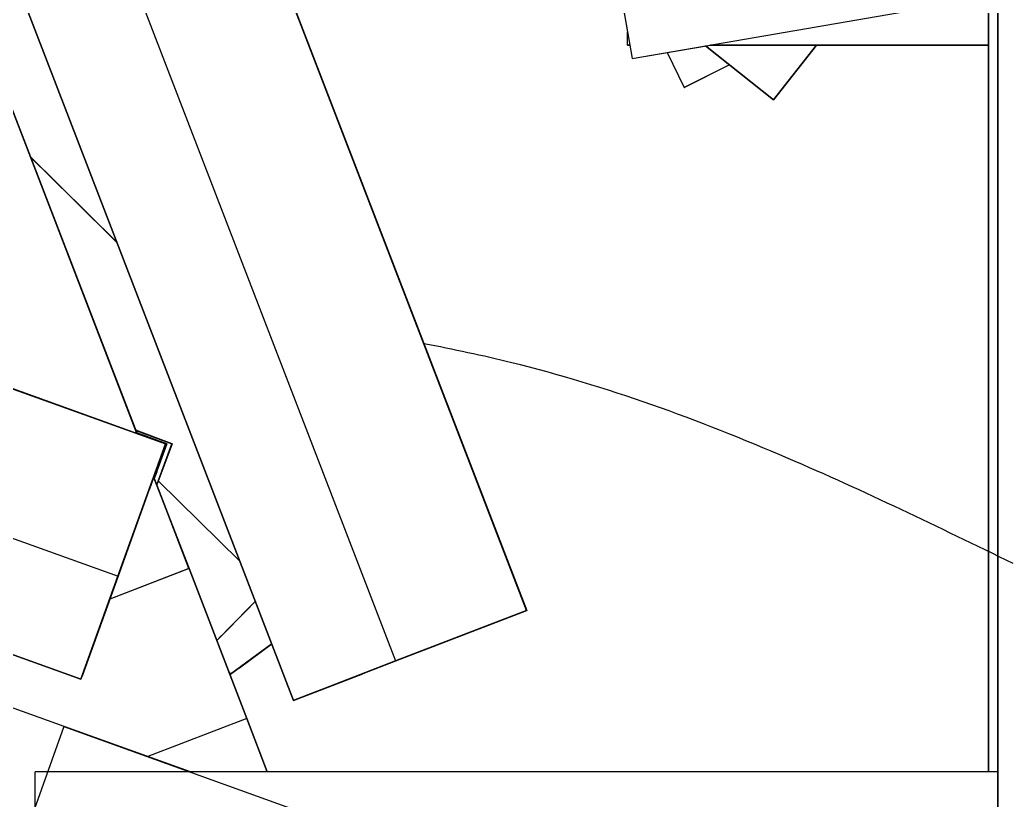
# Model space of a CAD drawing. Extents: x -43 to 90, y 6 to 81.
# Drawn here: x -20.3326 to -19.8374, y 66.2551 to 66.6439 of the extents above; entities that cross this region are included whole.
import ezdxf

# ---------------------------------------------------------------- set-up
doc = ezdxf.new("R2010")
doc.units = 0
doc.header["$LTSCALE"] = 0.1
doc.header["$MEASUREMENT"] = 0
doc.layers.add('cobertura nova', color=4, linetype='CONTINUOUS')
doc.layers.add('visto', color=9, linetype='CONTINUOUS')

msp = doc.modelspace()

# ---------------------------------------------------------------- linework, layer by layer
at = {"layer": 'cobertura nova'}
for p, q in [((-21.80885, 70.83452), (-20.07994, 66.34962)), ((-20.07994, 66.34962), (-21.80885, 70.83452)), ((-21.80884, 70.83453), (-20.07994, 66.34966)), ((-20.07994, 66.34966), (-21.80884, 70.83453)), ((-21.80884, 70.83452), (-20.07995, 66.34967)), ((-21.80884, 70.83452), (-20.07995, 66.34967)), ((-20.07995, 66.34967), (-21.80884, 70.83452)), ((-20.07995, 66.34967), (-21.80884, 70.83452)), ((-21.80884, 70.83452), (-20.07993, 66.34963)), ((-21.80884, 70.83452), (-20.07995, 66.34967)), ((-20.07995, 66.34967), (-21.80884, 70.83452)), ((-21.80884, 70.83452), (-20.07995, 66.34966)), ((-20.07995, 66.34966), (-21.80884, 70.83452)), ((-20.07994, 66.34963), (-21.80884, 70.83452)), ((-20.07994, 66.34962), (-21.80884, 70.83452)), ((-21.80884, 70.83452), (-20.07994, 66.34963)), ((-21.80884, 70.83452), (-20.07994, 66.34962)), ((-21.80883, 70.83453), (-20.07994, 66.34966)), ((-21.80883, 70.83453), (-20.07994, 66.34966)), ((-20.07994, 66.34966), (-21.80883, 70.83453)), ((-21.80883, 70.83453), (-20.07992, 66.34963)), ((-21.80883, 70.83453), (-20.07993, 66.34966)), ((-20.07993, 66.34966), (-21.80883, 70.83453)), ((-20.07992, 66.34963), (-21.80883, 70.83453)), ((-20.07993, 66.34965), (-21.80883, 70.83453)), ((-21.80883, 70.83453), (-20.07993, 66.34965)), ((-21.80883, 70.83453), (-20.07993, 66.34965)), ((-20.07993, 66.34965), (-21.80883, 70.83453)), ((-20.07993, 66.34965), (-21.80883, 70.83453)), ((-21.80882, 70.83454), (-20.07992, 66.34964)), ((-21.80882, 70.83454), (-20.07992, 66.34964)), ((-20.07992, 66.34964), (-21.80882, 70.83454)), ((-20.07992, 66.34964), (-21.80882, 70.83454)), ((-21.80882, 70.83454), (-20.07991, 66.34964)), ((-21.80882, 70.83454), (-20.07991, 66.34964)), ((-20.07991, 66.34964), (-21.80882, 70.83454)), ((-20.07991, 66.34964), (-21.80882, 70.83454)), ((-20.07991, 66.34963), (-21.80882, 70.83454)), ((-21.80882, 70.83454), (-20.07991, 66.34963)), ((-20.07991, 66.34963), (-21.80882, 70.83454)), ((-21.80882, 70.83453), (-20.07992, 66.34963)), ((-21.80882, 70.83453), (-20.07992, 66.34965)), ((-20.07992, 66.34965), (-21.80882, 70.83453)), ((-21.80881, 70.83454), (-20.0799, 66.34963)), ((-21.86735, 70.79168), (-20.14526, 66.32445)), ((-20.1962, 66.30481), (-21.91298, 70.75827)), ((-21.91298, 70.75827), (-20.1962, 66.30481)), ((-21.91298, 70.75827), (-20.1962, 66.30481)), ((-20.1962, 66.30481), (-21.91298, 70.75827)), ((-20.25999, 66.43261), (-27.86125, 69.16728)), ((-20.25999, 66.43261), (-27.86125, 69.16728)), ((-20.25998, 66.43261), (-27.86125, 69.16728)), ((-20.25998, 66.43262), (-27.86125, 69.16728)), ((-27.8612, 69.16727), (-20.25998, 66.43262)), ((-27.8612, 69.16727), (-20.25998, 66.43262)), ((-27.8612, 69.16726), (-20.25999, 66.43261)), ((-27.8612, 69.16726), (-20.25999, 66.43261)), ((-27.8612, 69.16726), (-20.25998, 66.43261)), ((-27.86119, 69.16726), (-20.25999, 66.43261)), ((-27.86119, 69.16725), (-20.25996, 66.4326)), ((-20.25999, 66.43261), (-27.86119, 69.16725)), ((-20.25999, 66.43261), (-27.86119, 69.16725)), ((-27.86119, 69.16725), (-20.25996, 66.4326)), ((-27.86119, 69.16725), (-20.25996, 66.4326)), ((-20.26, 66.43261), (-27.86119, 69.16725)), ((-27.88495, 69.1014), (-20.28366, 66.36673)), ((-27.90337, 69.05001), (-20.30217, 66.31537)), ((-20.30214, 66.31536), (-27.90337, 69.05001)), ((-20.25998, 66.43262), (-27.10201, 68.89413)), ((-20.27425, 66.43778), (-21.1689, 68.75858)), ((-20.27421, 66.43776), (-21.16887, 68.75858)), ((-20.25999, 66.43261), (-26.38998, 68.63797)), ((-25.30239, 68.24671), (-20.25997, 66.43262)), ((-25.30239, 68.24671), (-20.25997, 66.43262)), ((-25.30239, 68.24671), (-20.25997, 66.43262)), ((-20.25997, 66.43262), (-25.30239, 68.24671)), ((-25.30239, 68.2467), (-20.25998, 66.43262)), ((-25.30239, 68.2467), (-20.25998, 66.43262)), ((-20.25998, 66.43262), (-25.30239, 68.2467)), ((-25.30239, 68.2467), (-20.25997, 66.43262)), ((-25.30239, 68.2467), (-20.25997, 66.43262)), ((-20.25997, 66.43262), (-25.30239, 68.2467)), ((-20.25997, 66.43262), (-25.30239, 68.2467)), ((-25.30239, 68.2467), (-20.25997, 66.43262)), ((-20.25997, 66.43262), (-25.30239, 68.2467)), ((-20.25995, 66.43263), (-25.30238, 68.24672)), ((-25.30238, 68.24672), (-20.25995, 66.43263)), ((-25.30238, 68.24672), (-20.25995, 66.43263)), ((-20.25995, 66.43263), (-25.30238, 68.24672)), ((-25.30238, 68.24672), (-20.25995, 66.43263)), ((-25.30238, 68.24672), (-20.25995, 66.43263)), ((-25.30238, 68.24671), (-20.25996, 66.43262)), ((-25.30238, 68.24671), (-20.25996, 66.43262)), ((-20.25996, 66.43262), (-25.30238, 68.24671)), ((-20.25996, 66.43262), (-25.30238, 68.24671)), ((-25.30238, 68.24671), (-20.25996, 66.43263)), ((-25.30238, 68.24671), (-20.25995, 66.43262)), ((-20.25996, 66.43263), (-25.30238, 68.24671)), ((-25.30238, 68.24671), (-20.25996, 66.43263)), ((-20.25996, 66.43263), (-25.30238, 68.24671)), ((-25.03349, 68.01753), (-20.30217, 66.31537)), ((-20.30214, 66.31536), (-23.29263, 67.39123)), ((-20.50536, 67.03739), (-20.27431, 66.43805)), ((-20.27432, 66.43805), (-20.50536, 67.03739)), ((-20.1962, 66.30481), (-20.46689, 67.00699)), ((-20.46689, 67.00699), (-20.1962, 66.30481)), ((-19.84503, 66.93426), (-19.84503, 65.77332)), ((-19.84502, 65.77332), (-19.84502, 66.93426)), ((-19.84503, 65.77332), (-19.84503, 66.85426)), ((-19.84966, 66.80742), (-19.84966, 66.2692)), ((-19.84965, 66.2692), (-19.84965, 66.80742)), ((-19.84964, 66.2692), (-19.84964, 66.80743)), ((-19.84964, 66.7813), (-19.84964, 66.6313)), ((-20.05285, 66.77239), (-20.02964, 66.63776)), ((-20.05285, 66.77239), (-20.02736, 66.62457)), ((-20.02736, 66.62457), (-19.87954, 66.65006)), ((-20.02964, 66.6313), (-20.02964, 66.63776)), ((-20.02964, 66.6313), (-20.02964, 66.63776)), ((-20.02964, 66.6313), (-20.02964, 66.6313)), ((-20.02964, 66.6313), (-20.02964, 66.6313)), ((-20.02964, 66.6313), (-20.02852, 66.6313)), ((-20.02852, 66.6313), (-20.02964, 66.6313)), ((-20.02852, 66.6313), (-20.02736, 66.62457)), ((-20.02734, 66.62457), (-19.98833, 66.6313)), ((-19.99085, 66.63086), (-19.95692, 66.60405)), ((-19.95692, 66.60405), (-19.99085, 66.63086)), ((-19.98835, 66.6313), (-19.84964, 66.6313)), ((-19.84964, 66.6313), (-19.98835, 66.6313)), ((-19.93539, 66.6313), (-19.95692, 66.60405)), ((-19.95692, 66.60405), (-19.93539, 66.6313)), ((-19.93539, 66.6313), (-19.95692, 66.60405)), ((-19.95692, 66.60405), (-19.93539, 66.6313)), ((-19.93537, 66.6313), (-19.9569, 66.60405)), ((-19.9569, 66.60405), (-19.93537, 66.6313)), ((-19.93537, 66.6313), (-19.9569, 66.60405)), ((-19.9569, 66.60405), (-19.93537, 66.6313)), ((-19.84966, 66.6313), (-19.84966, 66.2692)), ((-19.84966, 66.6313), (-19.84966, 66.2692)), ((-19.84966, 66.6313), (-19.84966, 66.2692)), ((-19.84966, 66.6313), (-19.84966, 66.2692)), ((-19.84965, 66.2692), (-19.84965, 66.6313)), ((-19.84965, 66.2692), (-19.84965, 66.6313)), ((-19.84965, 66.2692), (-19.84965, 66.6313)), ((-19.84965, 66.2692), (-19.84965, 66.6313)), ((-19.84964, 66.6313), (-19.84964, 66.6313)), ((-19.84964, 66.6313), (-19.84964, 66.6313)), ((-19.84964, 66.6313), (-19.84964, 66.6313)), ((-20.00996, 66.62757), (-20.00134, 66.61022)), ((-20.02734, 66.62457), (-20.02734, 66.62457)), ((-20.02734, 66.62457), (-20.02734, 66.62457)), ((-19.97887, 66.62139), (-20.00134, 66.61022)), ((-19.97886, 66.62139), (-20.00131, 66.61022)), ((-20.00132, 66.61023), (-20.00131, 66.61022)), ((-19.95691, 66.60404), (-19.95692, 66.60405)), ((-19.95692, 66.60405), (-19.95692, 66.60405)), ((-19.9569, 66.60405), (-19.95691, 66.60406)), ((-19.95691, 66.60404), (-19.95691, 66.60404)), ((-19.9569, 66.60405), (-19.9569, 66.60405)), ((-19.9569, 66.60405), (-19.9569, 66.60405)), ((-20.32739, 66.57572), (-20.28419, 66.53306)), ((-20.32739, 66.57572), (-20.28418, 66.53305)), ((-20.32739, 66.57572), (-20.28419, 66.53305)), ((-20.28419, 66.53305), (-20.32739, 66.57572)), ((-20.32739, 66.57571), (-20.28418, 66.53305)), ((-20.28418, 66.53305), (-20.32739, 66.57571)), ((-20.32738, 66.57571), (-20.28418, 66.53304)), ((-20.28418, 66.53304), (-20.32738, 66.57571)), ((-20.32738, 66.57571), (-20.28418, 66.53304)), ((-20.28418, 66.53304), (-20.32738, 66.57571)), ((-20.32738, 66.5757), (-20.28418, 66.53303)), ((-20.32738, 66.5757), (-20.28418, 66.53304)), ((-20.28418, 66.53303), (-20.32738, 66.5757)), ((-20.28418, 66.53304), (-20.32738, 66.5757)), ((-20.32738, 66.5757), (-20.28418, 66.53304)), ((-20.28418, 66.53304), (-20.32738, 66.5757)), ((-20.32738, 66.57569), (-20.28417, 66.53302)), ((-20.32738, 66.57569), (-20.28417, 66.53302)), ((-20.28417, 66.53302), (-20.32738, 66.57569)), ((-20.28417, 66.53302), (-20.32738, 66.57569)), ((-20.32738, 66.57569), (-20.28418, 66.53303)), ((-20.32738, 66.57569), (-20.28418, 66.53303)), ((-20.28418, 66.53303), (-20.32738, 66.57569)), ((-20.28418, 66.53303), (-20.32738, 66.57569)), ((-20.32737, 66.57568), (-20.28417, 66.53302)), ((-20.32737, 66.57567), (-20.28417, 66.533)), ((-20.32737, 66.57567), (-20.28417, 66.533)), ((-20.28417, 66.533), (-20.32737, 66.57567)), ((-20.32737, 66.57567), (-20.28417, 66.53301)), ((-20.32737, 66.57567), (-20.28417, 66.53301)), ((-20.28417, 66.53301), (-20.32737, 66.57567)), ((-20.28417, 66.53301), (-20.32737, 66.57567)), ((-20.32737, 66.57566), (-20.28416, 66.533)), ((-20.32737, 66.57566), (-20.28416, 66.533)), ((-20.28416, 66.533), (-20.32737, 66.57566)), ((-20.28416, 66.533), (-20.32737, 66.57566)), ((-20.32736, 66.57566), (-20.28416, 66.53299)), ((-20.32736, 66.57566), (-20.28416, 66.53299)), ((-20.28416, 66.53299), (-20.32736, 66.57566)), ((-20.28416, 66.53299), (-20.32736, 66.57566)), ((-20.32736, 66.57565), (-20.28416, 66.53298)), ((-20.28416, 66.53299), (-20.32736, 66.57565)), ((-20.32736, 66.57565), (-20.28416, 66.53299)), ((-20.28416, 66.53298), (-20.32736, 66.57565)), ((-20.27483, 66.43938), (-20.25673, 66.43259)), ((-20.27483, 66.43938), (-20.25673, 66.43259)), ((-20.25673, 66.43259), (-20.27483, 66.43938)), ((-20.25673, 66.43259), (-20.27483, 66.43938)), ((-20.25673, 66.43259), (-20.27483, 66.43938)), ((-20.25672, 66.43259), (-20.27483, 66.43938)), ((-20.27483, 66.43938), (-20.25672, 66.43259)), ((-20.27483, 66.43938), (-20.25672, 66.43259)), ((-20.25672, 66.43259), (-20.27483, 66.43938)), ((-20.27483, 66.43938), (-20.25672, 66.43259)), ((-20.27483, 66.43937), (-20.25675, 66.43259)), ((-20.27483, 66.43937), (-20.25675, 66.43259)), ((-20.25675, 66.43259), (-20.27483, 66.43937)), ((-20.25675, 66.43259), (-20.27483, 66.43937)), ((-20.27483, 66.43937), (-20.25674, 66.43259)), ((-20.27483, 66.43937), (-20.25674, 66.43259)), ((-20.25674, 66.43259), (-20.27483, 66.43937)), ((-20.25674, 66.43259), (-20.27483, 66.43937)), ((-20.27483, 66.43937), (-20.25673, 66.43258)), ((-20.27483, 66.43937), (-20.25674, 66.43259)), ((-20.25674, 66.43259), (-20.27483, 66.43937)), ((-20.27483, 66.43937), (-20.25673, 66.43259)), ((-20.27483, 66.43937), (-20.25673, 66.43259)), ((-20.25673, 66.43259), (-20.27483, 66.43937)), ((-20.25673, 66.43259), (-20.27483, 66.43937)), ((-20.27482, 66.43937), (-20.25675, 66.43259)), ((-20.25675, 66.43259), (-20.27482, 66.43937)), ((-20.27482, 66.43936), (-20.25677, 66.43259)), ((-20.27482, 66.43936), (-20.25677, 66.43259)), ((-20.25677, 66.43259), (-20.27482, 66.43936)), ((-20.25677, 66.43259), (-20.27482, 66.43936)), ((-20.27482, 66.43936), (-20.25676, 66.43259)), ((-20.27482, 66.43936), (-20.25676, 66.43259)), ((-20.25676, 66.43259), (-20.27482, 66.43936)), ((-20.25676, 66.43259), (-20.27482, 66.43936)), ((-20.27482, 66.43936), (-20.25674, 66.43258)), ((-20.27482, 66.43936), (-20.25675, 66.43259)), ((-20.25675, 66.43259), (-20.27482, 66.43936)), ((-20.25675, 66.43258), (-20.27482, 66.43936)), ((-20.25675, 66.43258), (-20.27482, 66.43936)), ((-20.25675, 66.43258), (-20.27482, 66.43936)), ((-20.27482, 66.43936), (-20.25675, 66.43258)), ((-20.27482, 66.43936), (-20.25675, 66.43258)), ((-20.27432, 66.43805), (-20.25933, 66.43262)), ((-20.25934, 66.43262), (-20.27432, 66.43805)), ((-20.27432, 66.43805), (-20.25934, 66.43262)), ((-20.25934, 66.43262), (-20.27432, 66.43805)), ((-20.27432, 66.43804), (-20.25935, 66.43262)), ((-20.25935, 66.43262), (-20.27432, 66.43804)), ((-20.27432, 66.43804), (-20.25934, 66.43262)), ((-20.25934, 66.43262), (-20.27432, 66.43804)), ((-20.25934, 66.43262), (-20.27432, 66.43804)), ((-20.27431, 66.43804), (-20.25937, 66.43262)), ((-20.25937, 66.43262), (-20.27431, 66.43804)), ((-20.27431, 66.43804), (-20.25936, 66.43262)), ((-20.27431, 66.43804), (-20.25936, 66.43262)), ((-20.25936, 66.43262), (-20.27431, 66.43804)), ((-20.25936, 66.43262), (-20.27431, 66.43804)), ((-20.27431, 66.43804), (-20.25936, 66.43262)), ((-20.27431, 66.43804), (-20.25936, 66.43262)), ((-20.25936, 66.43262), (-20.27431, 66.43804)), ((-20.25936, 66.43262), (-20.27431, 66.43804)), ((-20.25935, 66.43261), (-20.27431, 66.43804)), ((-20.27431, 66.43804), (-20.25935, 66.43262)), ((-20.25935, 66.43262), (-20.27431, 66.43804)), ((-20.27431, 66.43804), (-20.25934, 66.43261)), ((-20.25937, 66.43261), (-20.27431, 66.43803)), ((-20.27431, 66.43803), (-20.25939, 66.43262)), ((-20.25939, 66.43262), (-20.27431, 66.43803)), ((-20.27431, 66.43803), (-20.25936, 66.43261)), ((-20.27431, 66.43803), (-20.25938, 66.43262)), ((-20.25938, 66.43262), (-20.27431, 66.43803)), ((-20.27431, 66.43803), (-20.25936, 66.43261)), ((-20.27431, 66.43803), (-20.25938, 66.43262)), ((-20.25938, 66.43262), (-20.27431, 66.43803)), ((-20.27431, 66.43803), (-20.25937, 66.43262)), ((-20.27431, 66.43803), (-20.25937, 66.43262)), ((-20.25937, 66.43262), (-20.27431, 66.43803)), ((-20.25937, 66.43262), (-20.27431, 66.43803)), ((-20.27431, 66.43803), (-20.25936, 66.43261)), ((-20.25937, 66.43261), (-20.27431, 66.43803)), ((-20.25937, 66.43261), (-20.27431, 66.43803)), ((-20.27431, 66.43803), (-20.25937, 66.43261)), ((-20.25937, 66.43261), (-20.27431, 66.43802)), ((-20.28369, 66.36674), (-20.26, 66.43261)), ((-20.25996, 66.4326), (-20.28366, 66.36673)), ((-20.28365, 66.36676), (-20.25995, 66.43263)), ((-20.25996, 66.4326), (-20.27845, 66.38123)), ((-20.27844, 66.38124), (-20.25996, 66.43262)), ((-20.25996, 66.43261), (-20.27844, 66.38124)), ((-20.27843, 66.38126), (-20.25995, 66.43263)), ((-20.25995, 66.43263), (-20.27843, 66.38126)), ((-20.25995, 66.43263), (-20.27178, 66.39974)), ((-20.27169, 66.4), (-20.25996, 66.4326)), ((-20.25995, 66.43262), (-20.26805, 66.41012)), ((-20.26561, 66.41547), (-20.2594, 66.43262)), ((-20.25937, 66.43261), (-20.2656, 66.41543)), ((-20.2656, 66.41543), (-20.25937, 66.43261)), ((-20.25936, 66.43261), (-20.2656, 66.41543)), ((-20.2656, 66.41542), (-20.25936, 66.43261)), ((-20.2656, 66.41543), (-20.25937, 66.43261)), ((-20.25937, 66.43261), (-20.2656, 66.41543)), ((-20.25937, 66.43261), (-20.2656, 66.41543)), ((-20.25936, 66.43261), (-20.26559, 66.41542)), ((-20.26559, 66.41542), (-20.25936, 66.43261)), ((-20.25936, 66.43261), (-20.26559, 66.41542)), ((-20.26559, 66.41542), (-20.25936, 66.43261)), ((-20.25936, 66.43261), (-20.26559, 66.41541)), ((-20.26559, 66.41541), (-20.25935, 66.43261)), ((-20.25935, 66.43261), (-20.26559, 66.41541)), ((-20.26559, 66.41541), (-20.25935, 66.43261)), ((-20.25935, 66.43261), (-20.26559, 66.41541)), ((-20.26559, 66.41541), (-20.25935, 66.43261)), ((-20.25935, 66.43261), (-20.26559, 66.4154)), ((-20.26559, 66.4154), (-20.25935, 66.43261)), ((-20.25934, 66.43261), (-20.26559, 66.4154)), ((-20.26559, 66.4154), (-20.25934, 66.43261)), ((-20.26558, 66.41539), (-20.25933, 66.43262)), ((-20.26558, 66.41539), (-20.25933, 66.43262)), ((-20.26558, 66.4154), (-20.25934, 66.43262)), ((-20.25934, 66.43262), (-20.26558, 66.41539)), ((-20.26558, 66.41539), (-20.25934, 66.43262)), ((-20.25934, 66.43261), (-20.26558, 66.4154)), ((-20.26558, 66.4154), (-20.25934, 66.43261)), ((-20.26439, 66.41229), (-20.25677, 66.43259)), ((-20.25675, 66.43258), (-20.26438, 66.41226)), ((-20.26438, 66.41226), (-20.25675, 66.43258)), ((-20.25675, 66.43258), (-20.26437, 66.41225)), ((-20.26437, 66.41225), (-20.25674, 66.43258)), ((-20.25674, 66.43258), (-20.26437, 66.41225)), ((-20.26437, 66.41225), (-20.25674, 66.43258)), ((-20.25674, 66.43258), (-20.26437, 66.41224)), ((-20.26437, 66.41224), (-20.25674, 66.43258)), ((-20.25674, 66.43258), (-20.26437, 66.41224)), ((-20.26437, 66.41224), (-20.25674, 66.43258)), ((-20.25673, 66.43258), (-20.26437, 66.41224)), ((-20.26437, 66.41223), (-20.25673, 66.43258)), ((-20.26437, 66.41226), (-20.25675, 66.43258)), ((-20.25675, 66.43258), (-20.26437, 66.41226)), ((-20.25672, 66.43259), (-20.26436, 66.41222)), ((-20.26436, 66.41222), (-20.25672, 66.43259)), ((-20.25672, 66.43259), (-20.26436, 66.41222)), ((-20.26436, 66.41222), (-20.25672, 66.43259)), ((-20.26436, 66.41221), (-20.25672, 66.43259)), ((-20.26436, 66.41222), (-20.25672, 66.43259)), ((-20.25673, 66.43258), (-20.26436, 66.41223)), ((-20.26436, 66.41223), (-20.25673, 66.43258)), ((-20.25673, 66.43258), (-20.26436, 66.41223)), ((-20.26436, 66.41223), (-20.25673, 66.43258)), ((-20.25672, 66.43258), (-20.26436, 66.41222)), ((-20.25996, 66.4326), (-20.26, 66.43261)), ((-20.25999, 66.43261), (-20.25999, 66.43261)), ((-20.25999, 66.43261), (-20.25999, 66.43261)), ((-20.25999, 66.43261), (-20.25999, 66.43261)), ((-20.25999, 66.43261), (-20.25999, 66.43261)), ((-20.25999, 66.43261), (-20.25999, 66.43261)), ((-20.25999, 66.43261), (-20.25998, 66.43261)), ((-20.25998, 66.43261), (-20.25999, 66.43261)), ((-20.25999, 66.43261), (-20.25996, 66.4326)), ((-20.25996, 66.4326), (-20.25999, 66.43261)), ((-20.25996, 66.4326), (-20.25999, 66.43261)), ((-20.25996, 66.4326), (-20.25999, 66.43261)), ((-20.25996, 66.4326), (-20.25999, 66.43261)), ((-20.25998, 66.43261), (-20.25998, 66.43262)), ((-20.25998, 66.43262), (-20.25998, 66.43262)), ((-20.25998, 66.43262), (-20.25998, 66.43261)), ((-20.25998, 66.43262), (-20.25998, 66.43262)), ((-20.25998, 66.43262), (-20.25997, 66.43262)), ((-20.25998, 66.43262), (-20.25996, 66.43261)), ((-20.25996, 66.43261), (-20.25998, 66.43262)), ((-20.25998, 66.43262), (-20.25996, 66.43261)), ((-20.25998, 66.43262), (-20.25998, 66.43262)), ((-20.25998, 66.43261), (-20.25996, 66.43261)), ((-20.25997, 66.43262), (-20.25997, 66.43262)), ((-20.25997, 66.43262), (-20.25997, 66.43262)), ((-20.25997, 66.43262), (-20.25997, 66.43262)), ((-20.25997, 66.43262), (-20.25997, 66.43262)), ((-20.25997, 66.43262), (-20.25997, 66.43262)), ((-20.25997, 66.43262), (-20.25997, 66.43262)), ((-20.25997, 66.43262), (-20.25996, 66.43261)), ((-20.25996, 66.43261), (-20.25997, 66.43262)), ((-20.25996, 66.43262), (-20.25997, 66.43262)), ((-20.25997, 66.43262), (-20.25996, 66.43262)), ((-20.25996, 66.43262), (-20.25997, 66.43262)), ((-20.25997, 66.43262), (-20.25995, 66.43262)), ((-20.25996, 66.43262), (-20.25996, 66.43263)), ((-20.25996, 66.43263), (-20.25996, 66.43263)), ((-20.25996, 66.43263), (-20.25996, 66.43263)), ((-20.25996, 66.43263), (-20.25996, 66.43263)), ((-20.25996, 66.43263), (-20.25995, 66.43263)), ((-20.25995, 66.43263), (-20.25996, 66.43263)), ((-20.25996, 66.43263), (-20.25995, 66.43262)), ((-20.25995, 66.43263), (-20.25996, 66.43263)), ((-20.25996, 66.43262), (-20.25996, 66.43262)), ((-20.25996, 66.43262), (-20.25996, 66.43261)), ((-20.25996, 66.43262), (-20.25996, 66.43262)), ((-20.25996, 66.43262), (-20.25996, 66.43262)), ((-20.25995, 66.43262), (-20.25996, 66.43262)), ((-20.25996, 66.43262), (-20.25995, 66.43262)), ((-20.25996, 66.43262), (-20.25995, 66.43262)), ((-20.25995, 66.43262), (-20.25996, 66.43262)), ((-20.25996, 66.43262), (-20.25995, 66.43262)), ((-20.25996, 66.43262), (-20.25995, 66.43262)), ((-20.25996, 66.43261), (-20.25996, 66.4326)), ((-20.25996, 66.4326), (-20.25996, 66.43261)), ((-20.25996, 66.43261), (-20.25996, 66.43261)), ((-20.25996, 66.43261), (-20.25996, 66.43261)), ((-20.25996, 66.43261), (-20.25996, 66.43261)), ((-20.25996, 66.43261), (-20.25996, 66.43261)), ((-20.25996, 66.43261), (-20.25996, 66.43261)), ((-20.25996, 66.4326), (-20.25996, 66.4326)), ((-20.25996, 66.4326), (-20.25996, 66.4326)), ((-20.25996, 66.4326), (-20.25996, 66.4326)), ((-20.25996, 66.4326), (-20.25996, 66.4326)), ((-20.25995, 66.43263), (-20.25995, 66.43263)), ((-20.25995, 66.43263), (-20.25995, 66.43263)), ((-20.25995, 66.43263), (-20.25995, 66.43263)), ((-20.25995, 66.43263), (-20.25995, 66.43262)), ((-20.25995, 66.43263), (-20.25995, 66.43263)), ((-20.25995, 66.43263), (-20.25995, 66.43263)), ((-20.25995, 66.43263), (-20.25995, 66.43263)), ((-20.25995, 66.43263), (-20.25995, 66.43263)), ((-20.25995, 66.43263), (-20.25995, 66.43263)), ((-20.25995, 66.43262), (-20.25995, 66.43262)), ((-20.25995, 66.43262), (-20.25995, 66.43262)), ((-20.25939, 66.43262), (-20.25939, 66.43262)), ((-20.25939, 66.43262), (-20.25939, 66.43262)), ((-20.25939, 66.43262), (-20.25939, 66.43262)), ((-20.25939, 66.43262), (-20.25939, 66.43262)), ((-20.25937, 66.43261), (-20.25939, 66.43262)), ((-20.25938, 66.43262), (-20.25938, 66.43262)), ((-20.25938, 66.43262), (-20.25938, 66.43262)), ((-20.25938, 66.43262), (-20.25938, 66.43262)), ((-20.25938, 66.43262), (-20.25938, 66.43262)), ((-20.25938, 66.43262), (-20.25938, 66.43262)), ((-20.25938, 66.43262), (-20.25938, 66.43262)), ((-20.25936, 66.43261), (-20.25938, 66.43262)), ((-20.25936, 66.43261), (-20.25938, 66.43262)), ((-20.25937, 66.43262), (-20.25937, 66.43262)), ((-20.25937, 66.43262), (-20.25937, 66.43262)), ((-20.25937, 66.43262), (-20.25937, 66.43262)), ((-20.25937, 66.43262), (-20.25937, 66.43262)), ((-20.25937, 66.43262), (-20.25937, 66.43262)), ((-20.25937, 66.43262), (-20.25937, 66.43262)), ((-20.25936, 66.43261), (-20.25937, 66.43262)), ((-20.25936, 66.43261), (-20.25937, 66.43262)), ((-20.25935, 66.43261), (-20.25937, 66.43262)), ((-20.25937, 66.43261), (-20.25937, 66.43261)), ((-20.25937, 66.43261), (-20.25937, 66.43261)), ((-20.25936, 66.43261), (-20.25936, 66.43262)), ((-20.25936, 66.43262), (-20.25936, 66.43262)), ((-20.25936, 66.43262), (-20.25936, 66.43262)), ((-20.25936, 66.43262), (-20.25936, 66.43262)), ((-20.25936, 66.43262), (-20.25936, 66.43262)), ((-20.25936, 66.43262), (-20.25936, 66.43262)), ((-20.25935, 66.43261), (-20.25936, 66.43262)), ((-20.25936, 66.43262), (-20.25935, 66.43261)), ((-20.25935, 66.43261), (-20.25936, 66.43262)), ((-20.25936, 66.43262), (-20.25935, 66.43261)), ((-20.25936, 66.43261), (-20.25936, 66.43261)), ((-20.25936, 66.43261), (-20.25936, 66.43261)), ((-20.25936, 66.43261), (-20.25936, 66.43261)), ((-20.25935, 66.43261), (-20.25936, 66.43261)), ((-20.25935, 66.43262), (-20.25935, 66.43262)), ((-20.25935, 66.43262), (-20.25935, 66.43262)), ((-20.25935, 66.43261), (-20.25935, 66.43262)), ((-20.25935, 66.43262), (-20.25935, 66.43262)), ((-20.25935, 66.43262), (-20.25935, 66.43262)), ((-20.25935, 66.43261), (-20.25935, 66.43262)), ((-20.25934, 66.43261), (-20.25935, 66.43262)), ((-20.25935, 66.43261), (-20.25935, 66.43261)), ((-20.25935, 66.43261), (-20.25935, 66.43261)), ((-20.25935, 66.43261), (-20.25935, 66.43261)), ((-20.25934, 66.43261), (-20.25934, 66.43262)), ((-20.25934, 66.43262), (-20.25934, 66.43262)), ((-20.25934, 66.43262), (-20.25934, 66.43262)), ((-20.25934, 66.43261), (-20.25934, 66.43262)), ((-20.25934, 66.43262), (-20.25934, 66.43262)), ((-20.25934, 66.43262), (-20.25934, 66.43262)), ((-20.25934, 66.43262), (-20.25934, 66.43262)), ((-20.25934, 66.43261), (-20.25934, 66.43261)), ((-20.25677, 66.43259), (-20.25675, 66.43258)), ((-20.25675, 66.43258), (-20.25677, 66.43259)), ((-20.25677, 66.43259), (-20.25677, 66.43259)), ((-20.25677, 66.43259), (-20.25677, 66.43259)), ((-20.25677, 66.43259), (-20.25677, 66.43259)), ((-20.25677, 66.43259), (-20.25677, 66.43259)), ((-20.25677, 66.43259), (-20.25677, 66.43259)), ((-20.25677, 66.43259), (-20.25677, 66.43259)), ((-20.25675, 66.43258), (-20.25676, 66.43259)), ((-20.25674, 66.43258), (-20.25676, 66.43259)), ((-20.25676, 66.43259), (-20.25676, 66.43259)), ((-20.25676, 66.43259), (-20.25676, 66.43259)), ((-20.25676, 66.43259), (-20.25676, 66.43259)), ((-20.25676, 66.43259), (-20.25676, 66.43259)), ((-20.25674, 66.43258), (-20.25675, 66.43259)), ((-20.25674, 66.43258), (-20.25675, 66.43259)), ((-20.25675, 66.43259), (-20.25674, 66.43258)), ((-20.25675, 66.43259), (-20.25674, 66.43258)), ((-20.25675, 66.43259), (-20.25675, 66.43259)), ((-20.25675, 66.43259), (-20.25675, 66.43259)), ((-20.25675, 66.43259), (-20.25675, 66.43259)), ((-20.25675, 66.43259), (-20.25675, 66.43259)), ((-20.25675, 66.43258), (-20.25675, 66.43258)), ((-20.25675, 66.43258), (-20.25675, 66.43258)), ((-20.25674, 66.43258), (-20.25675, 66.43258)), ((-20.25675, 66.43258), (-20.25675, 66.43258)), ((-20.25673, 66.43258), (-20.25674, 66.43259)), ((-20.25673, 66.43258), (-20.25674, 66.43259)), ((-20.25674, 66.43259), (-20.25673, 66.43258)), ((-20.25674, 66.43259), (-20.25674, 66.43259)), ((-20.25674, 66.43259), (-20.25674, 66.43259)), ((-20.25674, 66.43258), (-20.25673, 66.43259)), ((-20.25674, 66.43258), (-20.25674, 66.43258)), ((-20.25673, 66.43259), (-20.25673, 66.43258)), ((-20.25673, 66.43259), (-20.25673, 66.43258)), ((-20.25672, 66.43258), (-20.25673, 66.43259)), ((-20.25673, 66.43259), (-20.25672, 66.43259)), ((-20.25672, 66.43259), (-20.25673, 66.43259)), ((-20.25673, 66.43259), (-20.25673, 66.43259)), ((-20.25673, 66.43259), (-20.25673, 66.43259)), ((-20.25673, 66.43259), (-20.25673, 66.43259)), ((-20.25673, 66.43259), (-20.25673, 66.43259)), ((-20.25673, 66.43259), (-20.25673, 66.43259)), ((-20.25673, 66.43259), (-20.25673, 66.43259)), ((-20.25673, 66.43259), (-20.25672, 66.43259)), ((-20.25673, 66.43258), (-20.25673, 66.43258)), ((-20.25672, 66.43259), (-20.25672, 66.43258)), ((-20.25672, 66.43258), (-20.25672, 66.43259)), ((-20.25672, 66.43259), (-20.25672, 66.43259)), ((-20.25672, 66.43259), (-20.25672, 66.43259)), ((-20.25672, 66.43259), (-20.25672, 66.43259)), ((-20.25672, 66.43259), (-20.25672, 66.43259)), ((-20.25672, 66.43259), (-20.25672, 66.43259)), ((-20.25672, 66.43259), (-20.25672, 66.43259)), ((-20.25672, 66.43259), (-20.25672, 66.43259)), ((-20.25672, 66.43259), (-20.25672, 66.43259)), ((-20.26437, 66.41225), (-20.26034, 66.42299)), ((-20.26436, 66.41222), (-20.25975, 66.42451)), ((-20.27844, 66.38123), (-20.26497, 66.41869)), ((-20.26436, 66.41875), (-20.26558, 66.41539)), ((-20.2483, 66.37046), (-20.26589, 66.41611)), ((-20.24827, 66.37047), (-20.26588, 66.41615)), ((-20.26558, 66.41539), (-20.24826, 66.37047)), ((-20.24827, 66.37047), (-20.26558, 66.41539)), ((-20.26279, 66.41641), (-20.26436, 66.41222)), ((-20.26358, 66.41428), (-20.22292, 66.37413)), ((-20.26913, 66.40711), (-20.27844, 66.38123)), ((-20.27843, 66.38126), (-20.27034, 66.40376)), ((-20.27845, 66.38123), (-20.27845, 66.38123)), ((-20.27845, 66.38123), (-20.27845, 66.38123)), ((-20.27845, 66.38123), (-20.27845, 66.38123)), ((-20.27844, 66.38124), (-20.27844, 66.38124)), ((-20.27844, 66.38124), (-20.27844, 66.38124)), ((-20.27843, 66.38125), (-20.27843, 66.38125)), ((-20.27843, 66.38125), (-20.27843, 66.38125)), ((-20.24827, 66.37047), (-20.28779, 66.35523)), ((-20.2483, 66.37046), (-20.28779, 66.35524)), ((-20.21949, 66.29582), (-20.24827, 66.37047)), ((-20.24827, 66.37047), (-20.24827, 66.37047)), ((-20.24826, 66.37047), (-20.21949, 66.29583)), ((-20.30217, 66.31537), (-20.28369, 66.36674)), ((-20.30214, 66.31536), (-20.28366, 66.36673)), ((-20.28366, 66.36673), (-20.30214, 66.31536)), ((-20.30213, 66.31539), (-20.28365, 66.36676)), ((-20.28365, 66.36675), (-20.30213, 66.31538)), ((-20.30213, 66.31538), (-20.28485, 66.36341)), ((-20.28365, 66.36675), (-20.3016, 66.31687)), ((-20.28365, 66.36676), (-20.29728, 66.32885)), ((-20.29467, 66.33613), (-20.28366, 66.36674)), ((-20.29175, 66.34424), (-20.28365, 66.36675)), ((-20.28366, 66.36674), (-20.28365, 66.36675)), ((-20.28366, 66.36674), (-20.28366, 66.36674)), ((-20.28366, 66.36674), (-20.28366, 66.36674)), ((-20.28366, 66.36674), (-20.28366, 66.36674)), ((-20.28366, 66.36674), (-20.28366, 66.36674)), ((-20.28366, 66.36674), (-20.28366, 66.36674)), ((-20.28366, 66.36674), (-20.28366, 66.36674)), ((-20.28366, 66.36674), (-20.28366, 66.36674)), ((-20.28366, 66.36674), (-20.28366, 66.36674)), ((-20.28366, 66.36674), (-20.28366, 66.36674)), ((-20.28366, 66.36674), (-20.28366, 66.36674)), ((-20.28366, 66.36674), (-20.28366, 66.36674)), ((-20.28366, 66.36673), (-20.28366, 66.36673)), ((-20.28366, 66.36673), (-20.28366, 66.36673)), ((-20.28365, 66.36676), (-20.28365, 66.36677)), ((-20.28365, 66.36675), (-20.28365, 66.36676)), ((-20.28365, 66.36675), (-20.28365, 66.36676)), ((-20.28365, 66.36676), (-20.28365, 66.36676)), ((-20.28365, 66.36676), (-20.28365, 66.36676)), ((-20.28365, 66.36676), (-20.28365, 66.36676)), ((-20.28365, 66.36676), (-20.28365, 66.36675)), ((-20.28365, 66.36675), (-20.28365, 66.36676)), ((-20.28365, 66.36676), (-20.28365, 66.36676)), ((-20.28365, 66.36676), (-20.28365, 66.36676)), ((-20.28365, 66.36676), (-20.28365, 66.36676)), ((-20.28365, 66.36676), (-20.28365, 66.36676)), ((-20.28365, 66.36676), (-20.28365, 66.36676)), ((-20.28365, 66.36676), (-20.28365, 66.36676)), ((-20.28365, 66.36676), (-20.28365, 66.36676)), ((-20.28365, 66.36676), (-20.28365, 66.36676)), ((-20.28365, 66.36676), (-20.28365, 66.36676)), ((-20.28365, 66.36676), (-20.28365, 66.36676)), ((-20.28365, 66.36676), (-20.28365, 66.36676)), ((-20.28365, 66.36676), (-20.28365, 66.36676)), ((-20.28365, 66.36675), (-20.28365, 66.36675)), ((-20.28365, 66.36675), (-20.28365, 66.36675)), ((-20.28365, 66.36675), (-20.28365, 66.36675)), ((-20.28365, 66.36675), (-20.28365, 66.36675)), ((-20.28365, 66.36675), (-20.28365, 66.36675)), ((-20.28365, 66.36675), (-20.28365, 66.36675)), ((-20.28365, 66.36675), (-20.28365, 66.36675)), ((-20.28365, 66.36675), (-20.28365, 66.36675)), ((-20.28365, 66.36675), (-20.28365, 66.36675)), ((-20.28365, 66.36675), (-20.28365, 66.36675)), ((-20.28365, 66.36675), (-20.28365, 66.36675)), ((-20.28365, 66.36675), (-20.28365, 66.36675)), ((-20.28365, 66.36675), (-20.28365, 66.36675)), ((-20.28365, 66.36675), (-20.28365, 66.36675)), ((-20.29175, 66.34424), (-20.28845, 66.35341)), ((-20.21521, 66.35414), (-20.23446, 66.33465)), ((-20.23446, 66.33465), (-20.21521, 66.35414)), ((-20.21521, 66.35414), (-20.23446, 66.33465)), ((-20.23446, 66.33465), (-20.21521, 66.35414)), ((-20.23446, 66.33465), (-20.21521, 66.35413)), ((-20.21521, 66.35413), (-20.23446, 66.33465)), ((-20.23446, 66.33465), (-20.21521, 66.35413)), ((-20.21521, 66.35413), (-20.23446, 66.33465)), ((-20.23446, 66.33464), (-20.21521, 66.35413)), ((-20.21521, 66.35413), (-20.23445, 66.33464)), ((-20.23445, 66.33464), (-20.21521, 66.35413)), ((-20.21521, 66.35413), (-20.23445, 66.33464)), ((-20.23445, 66.33464), (-20.21521, 66.35413)), ((-20.21521, 66.35413), (-20.23445, 66.33464)), ((-20.21521, 66.35413), (-20.23445, 66.33464)), ((-20.21521, 66.35413), (-20.23445, 66.33464)), ((-20.23445, 66.33464), (-20.21521, 66.35413)), ((-20.21521, 66.35413), (-20.23445, 66.33464)), ((-20.23445, 66.33463), (-20.21521, 66.35412)), ((-20.21521, 66.35412), (-20.23445, 66.33463)), ((-20.23445, 66.33463), (-20.21521, 66.35412)), ((-20.21521, 66.35412), (-20.23445, 66.33463)), ((-20.23445, 66.33463), (-20.21521, 66.35412)), ((-20.21521, 66.35412), (-20.23445, 66.33463)), ((-20.23445, 66.33464), (-20.21521, 66.35412)), ((-20.23445, 66.33464), (-20.21521, 66.35412)), ((-20.21521, 66.35412), (-20.23445, 66.33464)), ((-20.23445, 66.33464), (-20.21521, 66.35412)), ((-20.21521, 66.35412), (-20.23445, 66.33464)), ((-20.23445, 66.33464), (-20.21521, 66.35412)), ((-20.21521, 66.35412), (-20.23445, 66.33463)), ((-20.23445, 66.33463), (-20.21521, 66.35412)), ((-20.21521, 66.35412), (-20.23445, 66.33463)), ((-20.21521, 66.35412), (-20.23445, 66.33463)), ((-20.23445, 66.33463), (-20.21521, 66.35412)), ((-20.23445, 66.33463), (-20.21521, 66.35412)), ((-20.21521, 66.35412), (-20.23445, 66.33463)), ((-20.23445, 66.33463), (-20.21521, 66.35411)), ((-20.23445, 66.33464), (-20.21565, 66.35368)), ((-20.21521, 66.35413), (-20.22872, 66.34045)), ((-20.30214, 66.31537), (-20.28866, 66.35283)), ((-20.23446, 66.33465), (-20.22067, 66.34861)), ((-20.23445, 66.33464), (-20.21763, 66.35168)), ((-20.21788, 66.35142), (-20.23445, 66.33464)), ((-20.14528, 66.3245), (-20.07996, 66.34968)), ((-20.07994, 66.34962), (-20.14526, 66.32445)), ((-20.13087, 66.32999), (-20.07993, 66.34963)), ((-20.07993, 66.34963), (-20.13087, 66.32999)), ((-20.13087, 66.32999), (-20.07992, 66.34963)), ((-20.07992, 66.34963), (-20.13086, 66.32999)), ((-20.13085, 66.32999), (-20.07991, 66.34963)), ((-20.07991, 66.34963), (-20.13085, 66.32999)), ((-20.07994, 66.34962), (-20.12707, 66.33145)), ((-20.07991, 66.34963), (-20.11806, 66.33493)), ((-20.11446, 66.33632), (-20.07993, 66.34963)), ((-20.07993, 66.34963), (-20.10828, 66.3387)), ((-20.07996, 66.34968), (-20.07996, 66.34968)), ((-20.07996, 66.34968), (-20.07996, 66.34967)), ((-20.07996, 66.34967), (-20.07996, 66.34967)), ((-20.07996, 66.34967), (-20.07995, 66.34967)), ((-20.07995, 66.34967), (-20.07994, 66.34963)), ((-20.07994, 66.34963), (-20.07995, 66.34967)), ((-20.07995, 66.34967), (-20.07993, 66.34963)), ((-20.07995, 66.34967), (-20.07995, 66.34967)), ((-20.07995, 66.34967), (-20.07995, 66.34967)), ((-20.07995, 66.34967), (-20.07995, 66.34967)), ((-20.07995, 66.34967), (-20.07995, 66.34967)), ((-20.07995, 66.34967), (-20.07995, 66.34967)), ((-20.07995, 66.34966), (-20.07993, 66.34963)), ((-20.07995, 66.34966), (-20.07995, 66.34966)), ((-20.07995, 66.34966), (-20.07994, 66.34966)), ((-20.07994, 66.34966), (-20.07995, 66.34966)), ((-20.07993, 66.34963), (-20.07994, 66.34966)), ((-20.07994, 66.34966), (-20.07993, 66.34963)), ((-20.07994, 66.34966), (-20.07994, 66.34966)), ((-20.07994, 66.34966), (-20.07994, 66.34966)), ((-20.07994, 66.34966), (-20.07994, 66.34966)), ((-20.07994, 66.34966), (-20.07993, 66.34966)), ((-20.07993, 66.34966), (-20.07994, 66.34966)), ((-20.07994, 66.34963), (-20.07994, 66.34963)), ((-20.07994, 66.34963), (-20.07994, 66.34963)), ((-20.07994, 66.34963), (-20.07994, 66.34963)), ((-20.07994, 66.34963), (-20.07994, 66.34963)), ((-20.07994, 66.34963), (-20.07994, 66.34962)), ((-20.07992, 66.34963), (-20.07993, 66.34966)), ((-20.07992, 66.34963), (-20.07993, 66.34965)), ((-20.07993, 66.34965), (-20.07992, 66.34963)), ((-20.07993, 66.34965), (-20.07993, 66.34965)), ((-20.07993, 66.34965), (-20.07993, 66.34965)), ((-20.07993, 66.34963), (-20.07993, 66.34963)), ((-20.07993, 66.34963), (-20.07993, 66.34963)), ((-20.07993, 66.34963), (-20.07993, 66.34963)), ((-20.07993, 66.34963), (-20.07993, 66.34963)), ((-20.07992, 66.34963), (-20.07993, 66.34963)), ((-20.07992, 66.34963), (-20.07992, 66.34965)), ((-20.07992, 66.34965), (-20.07992, 66.34965)), ((-20.07992, 66.34965), (-20.07992, 66.34965)), ((-20.07992, 66.34965), (-20.07992, 66.34965)), ((-20.07991, 66.34963), (-20.07992, 66.34964)), ((-20.07992, 66.34964), (-20.07991, 66.34963)), ((-20.07992, 66.34964), (-20.07992, 66.34964)), ((-20.07992, 66.34964), (-20.07992, 66.34964)), ((-20.07992, 66.34964), (-20.07992, 66.34964)), ((-20.07992, 66.34964), (-20.07991, 66.34964)), ((-20.07992, 66.34963), (-20.07992, 66.34963)), ((-20.07992, 66.34963), (-20.07992, 66.34963)), ((-20.07992, 66.34963), (-20.07992, 66.34963)), ((-20.07992, 66.34963), (-20.07992, 66.34963)), ((-20.07992, 66.34963), (-20.07992, 66.34963)), ((-20.07992, 66.34963), (-20.07992, 66.34963)), ((-20.07991, 66.34964), (-20.07991, 66.34963)), ((-20.07991, 66.34963), (-20.07991, 66.34964)), ((-20.07991, 66.34964), (-20.07991, 66.34964)), ((-20.07991, 66.34964), (-20.07991, 66.34964)), ((-20.07991, 66.34963), (-20.07991, 66.34964)), ((-20.07991, 66.34964), (-20.07991, 66.34963)), ((-20.07991, 66.34963), (-20.07991, 66.34963)), ((-20.07991, 66.34963), (-20.07991, 66.34963)), ((-20.07991, 66.34963), (-20.07991, 66.34963)), ((-20.07991, 66.34963), (-20.07991, 66.34963)), ((-20.07991, 66.34963), (-20.07991, 66.34963)), ((-20.07991, 66.34963), (-20.07991, 66.34963)), ((-20.07991, 66.34963), (-20.07991, 66.34963)), ((-20.07991, 66.34963), (-20.0799, 66.34963)), ((-20.07991, 66.34963), (-20.0799, 66.34963)), ((-20.07991, 66.34963), (-20.07991, 66.34963)), ((-20.23445, 66.33464), (-20.22439, 66.34483)), ((-20.14522, 66.32445), (-20.08948, 66.34594)), ((-20.29405, 66.33787), (-20.30214, 66.31536)), ((-20.23446, 66.33464), (-20.23199, 66.33714)), ((-20.22757, 66.31789), (-20.20706, 66.33297)), ((-20.20706, 66.33297), (-20.22757, 66.31789)), ((-20.22757, 66.31788), (-20.20705, 66.33297)), ((-20.20705, 66.33297), (-20.22756, 66.31789)), ((-20.20705, 66.33297), (-20.22756, 66.31789)), ((-20.20705, 66.33297), (-20.22756, 66.31789)), ((-20.22756, 66.31789), (-20.20705, 66.33297)), ((-20.20705, 66.33297), (-20.22756, 66.31789)), ((-20.22756, 66.31789), (-20.20705, 66.33297)), ((-20.20705, 66.33297), (-20.22756, 66.31789)), ((-20.22756, 66.31789), (-20.20705, 66.33297)), ((-20.20705, 66.33297), (-20.22756, 66.31788)), ((-20.22756, 66.31789), (-20.20705, 66.33297)), ((-20.20705, 66.33297), (-20.22756, 66.31789)), ((-20.22756, 66.31789), (-20.20705, 66.33297)), ((-20.22756, 66.31789), (-20.20705, 66.33297)), ((-20.20705, 66.33297), (-20.22756, 66.31789)), ((-20.20705, 66.33297), (-20.22755, 66.31789)), ((-20.22755, 66.31789), (-20.20705, 66.33297)), ((-20.20705, 66.33297), (-20.22755, 66.31789)), ((-20.22755, 66.31789), (-20.20705, 66.33297)), ((-20.22755, 66.31789), (-20.20705, 66.33297)), ((-20.22755, 66.31789), (-20.20705, 66.33296)), ((-20.22755, 66.31789), (-20.20705, 66.33296)), ((-20.20705, 66.33296), (-20.22755, 66.31789)), ((-20.22755, 66.31789), (-20.20705, 66.33296)), ((-20.20705, 66.33296), (-20.22755, 66.31789)), ((-20.22755, 66.31789), (-20.20705, 66.33296)), ((-20.20705, 66.33296), (-20.22755, 66.31789)), ((-20.20705, 66.33296), (-20.22754, 66.31789)), ((-20.22754, 66.31789), (-20.20705, 66.33296)), ((-20.20705, 66.33296), (-20.22754, 66.31789)), ((-20.20705, 66.33296), (-20.22754, 66.31789)), ((-20.22754, 66.31789), (-20.20705, 66.33296)), ((-20.20705, 66.33296), (-20.22754, 66.31789)), ((-20.22754, 66.31789), (-20.20705, 66.33296)), ((-20.20705, 66.33296), (-20.22754, 66.31789)), ((-20.22754, 66.31789), (-20.20705, 66.33296)), ((-20.20705, 66.33296), (-20.22754, 66.31789)), ((-20.22754, 66.31789), (-20.20705, 66.33296)), ((-20.20705, 66.33296), (-20.22754, 66.31789)), ((-20.20705, 66.33296), (-20.22754, 66.31789)), ((-20.22754, 66.31789), (-20.20705, 66.33296)), ((-20.22754, 66.31789), (-20.20705, 66.33296)), ((-20.22753, 66.31789), (-20.20705, 66.33296)), ((-20.20705, 66.33296), (-20.22753, 66.31789)), ((-20.22753, 66.31789), (-20.20705, 66.33296)), ((-20.20705, 66.33296), (-20.22753, 66.31789)), ((-20.22315, 66.32112), (-20.20705, 66.33296)), ((-20.20975, 66.33098), (-20.20705, 66.33296)), ((-20.13088, 66.32999), (-20.13088, 66.32999)), ((-20.13087, 66.32999), (-20.13087, 66.32999)), ((-20.13087, 66.32999), (-20.13087, 66.32999)), ((-20.13087, 66.32999), (-20.13087, 66.32999)), ((-20.13087, 66.32999), (-20.13087, 66.32999)), ((-20.13087, 66.32999), (-20.13087, 66.32999)), ((-20.13086, 66.32999), (-20.13086, 66.32999)), ((-20.13086, 66.32999), (-20.13086, 66.32999)), ((-20.13085, 66.32999), (-20.13085, 66.32999)), ((-20.13085, 66.32999), (-20.13085, 66.32999)), ((-20.13085, 66.32999), (-20.13085, 66.32999)), ((-20.13085, 66.32999), (-20.13085, 66.32999)), ((-20.19622, 66.30486), (-20.14528, 66.3245)), ((-20.14526, 66.32445), (-20.1962, 66.30481)), ((-20.19619, 66.30481), (-20.14525, 66.32445)), ((-20.14524, 66.32445), (-20.19619, 66.30481)), ((-20.19618, 66.30481), (-20.14524, 66.32445)), ((-20.14524, 66.32445), (-20.19618, 66.30481)), ((-20.19618, 66.30481), (-20.14523, 66.32445)), ((-20.19617, 66.30481), (-20.14523, 66.32445)), ((-20.14522, 66.32445), (-20.19617, 66.30481)), ((-20.19616, 66.30482), (-20.14522, 66.32445)), ((-20.14522, 66.32445), (-20.19616, 66.30482)), ((-20.14522, 66.32445), (-20.19616, 66.30482)), ((-20.14523, 66.32445), (-20.18965, 66.30733)), ((-20.14526, 66.32445), (-20.17721, 66.31213)), ((-20.14524, 66.32445), (-20.1772, 66.31213)), ((-20.14525, 66.32445), (-20.14525, 66.32445)), ((-20.14525, 66.32445), (-20.14525, 66.32445)), ((-20.14525, 66.32445), (-20.14524, 66.32445)), ((-20.14524, 66.32445), (-20.14524, 66.32445)), ((-20.14524, 66.32445), (-20.14524, 66.32445)), ((-20.14524, 66.32445), (-20.14524, 66.32445)), ((-20.14524, 66.32445), (-20.14524, 66.32445)), ((-20.14524, 66.32445), (-20.14524, 66.32445)), ((-20.14524, 66.32445), (-20.14524, 66.32445)), ((-20.14524, 66.32445), (-20.14524, 66.32445)), ((-20.14524, 66.32445), (-20.14524, 66.32445)), ((-20.14524, 66.32445), (-20.14524, 66.32445)), ((-20.14524, 66.32445), (-20.14524, 66.32445)), ((-20.14524, 66.32445), (-20.14524, 66.32445)), ((-20.14524, 66.32445), (-20.14524, 66.32445)), ((-20.14524, 66.32445), (-20.14524, 66.32445)), ((-20.14523, 66.32446), (-20.14523, 66.32445)), ((-20.14523, 66.32445), (-20.14523, 66.32446)), ((-20.14523, 66.32445), (-20.14523, 66.32446)), ((-20.14522, 66.32445), (-20.14523, 66.32446)), ((-20.14522, 66.32446), (-20.14523, 66.32446)), ((-20.14523, 66.32445), (-20.14523, 66.32445)), ((-20.14523, 66.32445), (-20.14523, 66.32445)), ((-20.14523, 66.32445), (-20.14523, 66.32445)), ((-20.14523, 66.32445), (-20.14523, 66.32445)), ((-20.14523, 66.32445), (-20.14523, 66.32445)), ((-20.14523, 66.32445), (-20.14523, 66.32445)), ((-20.14523, 66.32445), (-20.14523, 66.32445)), ((-20.14523, 66.32445), (-20.14523, 66.32445)), ((-20.14523, 66.32445), (-20.14522, 66.32445)), ((-20.14522, 66.32446), (-20.14522, 66.32445)), ((-20.14522, 66.32446), (-20.14522, 66.32446)), ((-20.14522, 66.32445), (-20.14522, 66.32446)), ((-20.14522, 66.32446), (-20.14522, 66.32446)), ((-20.14522, 66.32446), (-20.14522, 66.32446)), ((-20.14522, 66.32446), (-20.14522, 66.32446)), ((-20.14522, 66.32445), (-20.14522, 66.32446)), ((-20.14522, 66.32446), (-20.14522, 66.32446)), ((-20.14522, 66.32446), (-20.14522, 66.32446)), ((-20.14522, 66.32445), (-20.14522, 66.32445)), ((-20.14522, 66.32445), (-20.14522, 66.32445)), ((-20.14522, 66.32445), (-20.14522, 66.32445)), ((-20.31059, 66.29187), (-20.38587, 66.31895)), ((-20.22847, 66.31911), (-20.22757, 66.31789)), ((-20.22757, 66.31789), (-20.22846, 66.31911)), ((-20.30217, 66.31537), (-20.30217, 66.31537)), ((-20.30217, 66.31537), (-20.30217, 66.31537)), ((-20.30217, 66.31537), (-20.30214, 66.31536)), ((-20.30217, 66.31537), (-20.30214, 66.31536)), ((-20.30214, 66.31537), (-20.30214, 66.31537)), ((-20.30214, 66.31537), (-20.30214, 66.31537)), ((-20.30214, 66.31537), (-20.30214, 66.31537)), ((-20.30214, 66.31536), (-20.30214, 66.31536)), ((-20.30214, 66.31536), (-20.30214, 66.31536)), ((-20.30214, 66.31536), (-20.30214, 66.31536)), ((-20.30214, 66.31536), (-20.30214, 66.31536)), ((-20.30213, 66.31539), (-20.30213, 66.31539)), ((-20.30213, 66.31539), (-20.30213, 66.31539)), ((-20.30213, 66.31538), (-20.30213, 66.31538)), ((-20.30213, 66.31538), (-20.30213, 66.31538)), ((-20.22757, 66.31789), (-20.22757, 66.31789)), ((-20.22757, 66.31789), (-20.22757, 66.31789)), ((-20.22757, 66.31789), (-20.22757, 66.31789)), ((-20.22756, 66.31788), (-20.22757, 66.31788)), ((-20.22756, 66.31789), (-20.22756, 66.31789)), ((-20.22756, 66.31789), (-20.22756, 66.31789)), ((-20.22756, 66.31789), (-20.22756, 66.31789)), ((-20.22756, 66.31789), (-20.22756, 66.31789)), ((-20.22756, 66.31789), (-20.22756, 66.31789)), ((-20.22756, 66.31789), (-20.22756, 66.31789)), ((-20.22756, 66.31789), (-20.22756, 66.31789)), ((-20.22756, 66.31789), (-20.22756, 66.31789)), ((-20.22756, 66.31789), (-20.22756, 66.31789)), ((-20.22756, 66.31789), (-20.22756, 66.31789)), ((-20.22756, 66.31789), (-20.22756, 66.31789)), ((-20.22756, 66.31789), (-20.22756, 66.31789)), ((-20.22756, 66.31789), (-20.22756, 66.31789)), ((-20.22756, 66.31789), (-20.22756, 66.31789)), ((-20.22756, 66.31789), (-20.22756, 66.31789)), ((-20.22756, 66.31789), (-20.22756, 66.31789)), ((-20.22756, 66.31789), (-20.22755, 66.31789)), ((-20.22756, 66.31789), (-20.22756, 66.31789)), ((-20.22755, 66.31789), (-20.22755, 66.31789)), ((-20.22755, 66.31789), (-20.22755, 66.31789)), ((-20.22755, 66.31789), (-20.22755, 66.31789)), ((-20.22755, 66.31789), (-20.22755, 66.31789)), ((-20.22755, 66.31789), (-20.22755, 66.31789)), ((-20.22755, 66.31789), (-20.22755, 66.31789)), ((-20.22755, 66.31789), (-20.22755, 66.31789)), ((-20.22755, 66.31789), (-20.22755, 66.31789)), ((-20.22754, 66.31789), (-20.22755, 66.31789)), ((-20.22755, 66.31789), (-20.22755, 66.31789)), ((-20.22755, 66.31789), (-20.22755, 66.31789)), ((-20.22755, 66.31789), (-20.22755, 66.31789)), ((-20.22755, 66.31789), (-20.22755, 66.31789)), ((-20.22755, 66.31789), (-20.22755, 66.31789)), ((-20.22755, 66.31789), (-20.22755, 66.31789)), ((-20.22754, 66.31789), (-20.22754, 66.31789)), ((-20.22754, 66.31789), (-20.22754, 66.31789)), ((-20.22754, 66.31789), (-20.22754, 66.31789)), ((-20.22754, 66.31789), (-20.22754, 66.31789)), ((-20.22754, 66.31789), (-20.22754, 66.31789)), ((-20.22754, 66.31789), (-20.22754, 66.31789)), ((-20.22754, 66.31789), (-20.22754, 66.31789)), ((-20.22754, 66.31789), (-20.22754, 66.31789)), ((-20.22753, 66.31789), (-20.22754, 66.31789)), ((-20.22754, 66.31789), (-20.22754, 66.31789)), ((-20.22754, 66.31789), (-20.22754, 66.31789)), ((-20.22754, 66.31789), (-20.22754, 66.31789)), ((-20.22754, 66.31789), (-20.22754, 66.31789)), ((-20.22754, 66.31789), (-20.22754, 66.31789)), ((-20.22754, 66.31789), (-20.22754, 66.31789)), ((-20.22754, 66.31789), (-20.22754, 66.31789)), ((-20.22753, 66.31789), (-20.22753, 66.3179)), ((-20.22753, 66.31789), (-20.22753, 66.31789)), ((-20.19619, 66.30481), (-20.16165, 66.31812)), ((-20.19618, 66.30481), (-20.16422, 66.31713)), ((-20.19617, 66.30481), (-20.16422, 66.31713)), ((-20.19622, 66.30486), (-20.19622, 66.30486)), ((-20.19622, 66.30486), (-20.19622, 66.30486)), ((-20.1962, 66.30481), (-20.1962, 66.30481)), ((-20.1962, 66.30481), (-20.1962, 66.30481)), ((-20.19619, 66.30481), (-20.19619, 66.30481)), ((-20.19619, 66.30481), (-20.19619, 66.30481)), ((-20.19619, 66.30481), (-20.19619, 66.30481)), ((-20.19619, 66.30481), (-20.19619, 66.30481)), ((-20.19619, 66.30481), (-20.19619, 66.30481)), ((-20.19619, 66.30481), (-20.19619, 66.30481)), ((-20.19619, 66.30481), (-20.19619, 66.30481)), ((-20.19619, 66.30481), (-20.19619, 66.30481)), ((-20.19619, 66.30481), (-20.19619, 66.30481)), ((-20.19618, 66.30481), (-20.19618, 66.30481)), ((-20.19618, 66.30481), (-20.19618, 66.30481)), ((-20.19618, 66.30481), (-20.19618, 66.30481)), ((-20.19618, 66.30481), (-20.19618, 66.30481)), ((-20.19618, 66.30481), (-20.19618, 66.30481)), ((-20.19618, 66.30481), (-20.19618, 66.30481)), ((-20.19618, 66.30481), (-20.19618, 66.30481)), ((-20.19618, 66.30481), (-20.19618, 66.30481)), ((-20.19617, 66.30481), (-20.19617, 66.30481)), ((-20.19617, 66.30481), (-20.19617, 66.30481)), ((-20.19617, 66.30481), (-20.19617, 66.30481)), ((-20.19617, 66.30481), (-20.19617, 66.30481)), ((-20.19617, 66.30481), (-20.19617, 66.30481)), ((-20.19617, 66.30481), (-20.19617, 66.30481)), ((-20.19617, 66.30481), (-20.19617, 66.30481)), ((-20.19616, 66.30482), (-20.19616, 66.30482)), ((-20.19616, 66.30482), (-20.19616, 66.30482)), ((-20.19616, 66.30482), (-20.19616, 66.30482)), ((-20.19616, 66.30482), (-20.19616, 66.30482)), ((-20.21952, 66.29582), (-20.26879, 66.27682)), ((-20.21952, 66.29582), (-20.20926, 66.2692)), ((-20.2195, 66.29582), (-20.21952, 66.29581)), ((-20.20923, 66.2692), (-20.2195, 66.29582)), ((-20.2195, 66.29582), (-20.21949, 66.29582)), ((-20.21949, 66.29583), (-20.21949, 66.29582)), ((-20.21949, 66.29582), (-20.21949, 66.29582)), ((-20.3106, 66.29184), (-20.36138, 66.1507)), ((-20.31059, 66.29186), (-20.3106, 66.29184)), ((-20.3106, 66.29184), (-20.16946, 66.24106)), ((-20.31059, 66.29186), (-20.31059, 66.29187)), ((-20.2476, 66.2692), (-20.31059, 66.29186)), ((-19.84502, 66.2692), (-20.32501, 66.2692)), ((-20.32501, 66.2692), (-20.32501, 66.2692)), ((-20.32501, 66.1192), (-20.32501, 66.2692))]:
    msp.add_line(p, q, dxfattribs=at)
at = {"layer": 'visto'}
msp.add_open_spline([(-19.83739, 66.37304, 472.68599), (-19.87449, 66.39106, 472.68599), (-19.9553, 66.43032, 472.68599), (-20.05434, 66.46661, 472.68599), (-20.1165, 66.47968, 472.68599), (-20.13117, 66.48251, 472.68599)], degree=3, knots=[0, 0, 0, 0, 0.1237778, 0.2696191, 0.3144381, 0.3144381, 0.3144381, 0.3144381], dxfattribs=at)

doc.saveas('drawing.dxf')
